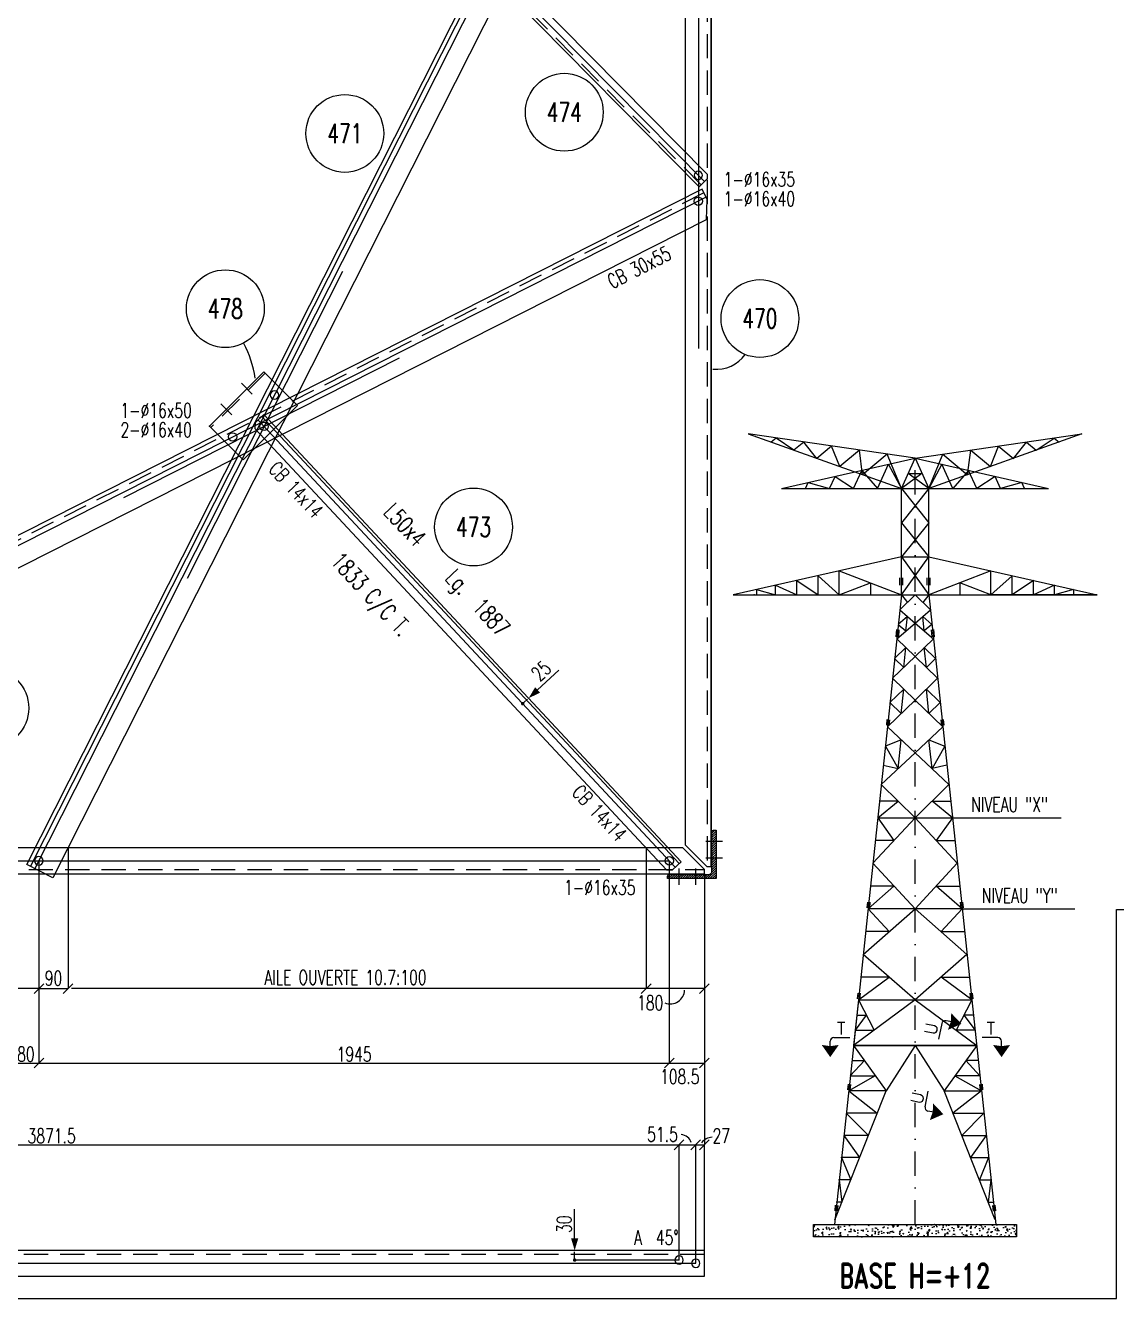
# Model space of a CAD drawing. Header units: feet. Extents: x 232669 to 244882, y -102166 to -93556.
# Drawn here: x 238891 to 242257, y -102166 to -98239 of the extents above; entities that cross this region are included whole.
import ezdxf
from ezdxf.enums import TextEntityAlignment as Align

# ---------------------------------------------------------------- set-up
doc = ezdxf.new("R2010")
doc.units = ezdxf.units.FT
doc.header["$LTSCALE"] = 150
doc.header["$MEASUREMENT"] = 0
doc.linetypes.add('DASHDOT', pattern=[1, 0.5, -0.25, 0, -0.25])
doc.linetypes.add('DASHED', pattern=[0.75, 0.5, -0.25])
doc.layers.get('0').update_dxf_attribs({"linetype": 'CONTINUOUS'})
for name, color, linetype in [('ASSI', 6, 'CONTINUOUS'), ('BOLLINI_1', 7, 'CONTINUOUS'), ('FORI', 2, 'CONTINUOUS'), ('LINEA_ANG', 2, 'CONTINUOUS'), ('LINEE_PIASTRE', 2, 'CONTINUOUS'), ('LS', 7, 'CONTINUOUS'), ('LSP', 1, 'CONTINUOUS'), ('MZ', 6, 'DASHDOT'), ('PIASTRE', 5, 'CONTINUOUS'), ('QT_MAL', 7, 'CONTINUOUS'), ('QT_MPR', 7, 'CONTINUOUS'), ('TRAT-Y', 7, 'DASHED')]:
    doc.layers.add(name, color=color, linetype=linetype)
doc.styles.add('QUOTE', font='ROMANS8.SHX', dxfattribs={"width": 0.7})
doc.styles.add('RD', font='ROMAND8.SHX', dxfattribs={"width": 0.7})
doc.styles.add('RQL', font='ROMANS8.SHX', dxfattribs={"width": 0.7})
doc.styles.add('RS', font='ROMANS8.shx', dxfattribs={"width": 0.7})
doc.styles.get("Standard").update_dxf_attribs({"font": 'ROMANS8.SHX', "width": 0.7})
doc.dimstyles.new('FRECCE1', dxfattribs={"dimtxt": 45, "dimasz": 5, "dimexe": 0, "dimexo": 0, "dimgap": 1, "dimtad": 1, "dimzin": 0, "dimdsep": 46, "dimtxsty": 'RS', "dimblk1": 'QUOTP', "dimblk2": 'QUOTF', "dimsah": 1, "dimcen": 0, "dimclrd": 2, "dimclre": 2, "dimclrt": 7, "dimadec": 0, "dimazin": 0, "dimtfac": 1, "dimtix": 1, "dimtmove": 2, "dimatfit": 3, "dimldrblk": 'QUOTP', "dimfxl": 1, "dimtolj": 1, "dimtzin": 0, "dimarcsym": 0})
doc.dimstyles.new('TRATTO', dxfattribs={"dimscale": 0, "dimtxt": 45, "dimasz": 30, "dimexe": 0, "dimexo": 0, "dimgap": 5, "dimtad": 1, "dimrnd": 0.5, "dimdsep": 46, "dimtxsty": 'RS', "dimblk1": 'OBLIQUE', "dimblk2": 'OBLIQUE', "dimsah": 1, "dimcen": 0.09, "dimclrd": 2, "dimclre": 2, "dimclrt": 7, "dimadec": 0, "dimazin": 0, "dimtfac": 1, "dimtix": 1, "dimtmove": 2, "dimatfit": 3, "dimfxl": 1, "dimtolj": 1, "dimtzin": 0, "dimarcsym": 0})

# ---------------------------------------------------------------- blocks, each defined once
blk = doc.blocks.new('16')
blk.add_circle((0, 0), 1)
blk = doc.blocks.new('ASSE98')
blk.add_line((0, 0), (1, 0))
at = {"color": 7, "style": 'QUOTE', "width": 0.5, "flags": 1}
for tag, p in [('TI', (1.38308, 6.82731)), ('DI_S', (1.38308, 6.42178)), ('D_S', (1.38308, 6.02092)), ('E_S', (1.38308, 5.68065)), ('NFORI', (1.36454, 5.29792)), ('ALAR', (1.36349, 4.93246)), ('FAM', (1.3775, 4.54645)), ('ALA', (1.38308, 4.19257)), ('DISP2', (1.38308, 3.84971)), ('DISP1', (1.38308, 3.50686)), ('PINZAF', (1.38308, 3.164)), ('PINZAI', (1.38308, 2.82114)), ('TRP', (1.38308, 2.47829)), ('NP', (1.38308, 2.13543)), ('SV', (1.38308, 1.79257)), ('PESO', (1.38308, 1.44971)), ('QUA', (1.38308, 1.10686)), ('LUN', (1.38308, 0.764)), ('PROF', (1.38308, 0.42114)), ('POS', (1.38308, 0.07829))]:
    blk.add_attdef(tag, p, '', height=0.2, dxfattribs=at)
at = {"color": 7, "flags": 1}
for tag, p in [('LAV1', (3.07431, 6.82847)), ('LAV2', (3.07431, 6.49513)), ('LAV3', (3.07431, 6.1618)), ('LAV4', (3.07431, 5.82847)), ('LAV5', (3.07431, 5.49513)), ('LAV6', (3.07431, 5.1618)), ('LAV7', (3.07431, 4.82847)), ('LAV8', (3.07431, 4.49513)), ('LAV9', (3.07431, 4.1618)), ('LAV10', (3.07431, 3.82847))]:
    blk.add_attdef(tag, p, '', height=0.2, dxfattribs=at)
blk = doc.blocks.new('MRKR_98')
blk.add_point((0, 0))
at = {"color": 7, "style": 'QUOTE', "width": 0.5, "flags": 1}
for tag, p in [('NFORI', (3.72, 5.3)), ('TI', (3.73, 6.83)), ('DI_S', (3.73, 6.42)), ('D_S', (3.73, 6.02)), ('E_S', (3.73, 5.68)), ('AUX2', (3.71, 4.93)), ('AUX1', (3.73, 4.19)), ('FAM', (3.73, 4.55)), ('COMMESSA', (3.73, 3.85)), ('MD', (3.73, 3.51)), ('MP', (3.73, 3.16)), ('LARGHEZZA', (3.73, 2.82)), ('SPESSORE', (3.73, 2.48)), ('NP', (3.73, 2.14)), ('SV', (3.73, 1.79)), ('PESO', (3.73, 1.45)), ('QUA', (3.73, 1.11)), ('LUN', (3.73, 0.76)), ('PROF', (3.73, 0.42)), ('POS', (3.73, 0.08))]:
    blk.add_attdef(tag, p, '', height=0.2, dxfattribs=at)
at = {"color": 7, "flags": 1}
for tag, p in [('LAV1', (5.26, 6.88)), ('LAV2', (5.26, 6.55)), ('LAV3', (5.26, 6.21)), ('LAV4', (5.26, 5.88)), ('LAV5', (5.26, 5.55)), ('LAV6', (5.26, 5.21)), ('LAV7', (5.26, 4.88)), ('LAV8', (5.26, 4.55)), ('LAV9', (5.26, 4.21)), ('LAV10', (5.26, 3.88))]:
    blk.add_attdef(tag, p, '', height=0.2, dxfattribs=at)
blk = doc.blocks.new('xxx')
blk.add_circle((0, 0), 8)
at = {"color": 3, "style": 'RQL', "width": 0.7}
blk.add_attdef('POS', text='', height=4, dxfattribs=at).set_placement((0, 0), align=Align.MIDDLE)
at = {"style": 'RQL', "width": 0.7, "flags": 1}
for tag, p in [('POS1', (-0.39, -5.42)), ('TIPO', (-0.39, -8.66))]:
    blk.add_attdef(tag, p, '', height=2, dxfattribs=at)
blk = doc.blocks.new('QUOTP')
at = {"layer": 'ASSI', "color": 2}
blk.add_lwpolyline([(-0.53, 0, 1.07, 1.07, 1), (0.53, 0, 1.07, 1.07, 1)], format="xyseb", close=True, dxfattribs=at)
blk = doc.blocks.new('QUOTF')
at = {"layer": 'LS', "color": 2}
blk.add_line((7.5, 0), (25.5, 0), dxfattribs=at)
blk.add_solid([(7.5, 2.25), (0, 0), (7.5, -2.25)], dxfattribs=at)
blk = doc.blocks.new('*D57')
at = {"layer": 'QT_MAL', "color": 2, "lineweight": -2, "transparency": 16777216}
for p, q in [((240425.1, -100331.4), (240425.1, -100331.4)), ((240428.8, -100328), (240439.8, -100317.7))]:
    blk.add_line(p, q, dxfattribs=at)
at = {"layer": 'QT_MAL', "color": 2, "lineweight": -2, "transparency": 16777216, "xscale": 5, "yscale": 5, "zscale": 5}
for name, p, rotation in [('QUOTF', (240443.4, -100314.3), 43.02172027159724), ('QUOTP', (240425.1, -100331.4), 223.0217202715972)]:
    blk.add_blockref(name, p, dxfattribs=dict(at, rotation=rotation))
at = {"layer": 'QT_MAL', "color": 7, "transparency": 16777216, "insert": (240481.7, -100229.8), "char_height": 45, "attachment_point": 5, "rotation": 43.0217, "style": 'RS'}
blk.add_mtext('\\A1;25', dxfattribs=at)
blk = doc.blocks.new('_OBLIQUE')
at = {"color": 0, "linetype": 'ByBlock'}
blk.add_line((-0.5, -0.5), (0.5, 0.5), dxfattribs=at)
blk = doc.blocks.new('*D15')
at = {"layer": 'QT_MPR', "color": 2, "lineweight": -2, "transparency": 16777216}
for p, q in [((238852.2, -100815.9), (238852.2, -101440)), ((238932.2, -100815.9), (238932.2, -101440)), ((238852.2, -101440), (238932.2, -101440))]:
    blk.add_line(p, q, dxfattribs=at)
at = {"layer": 'QT_MPR', "color": 2, "lineweight": -2, "transparency": 16777216, "xscale": 30, "yscale": 30, "zscale": 30, "rotation": 180}
blk.add_blockref('_OBLIQUE', (238852.2, -101440), dxfattribs=at)
at = {"layer": 'QT_MPR', "color": 2, "lineweight": -2, "transparency": 16777216, "xscale": 30, "yscale": 30, "zscale": 30}
blk.add_blockref('_OBLIQUE', (238932.2, -101440), dxfattribs=at)
at = {"layer": 'QT_MPR', "color": 7, "transparency": 16777216, "insert": (238892.2, -101412.5), "char_height": 45, "attachment_point": 5, "style": 'RS'}
blk.add_mtext('\\A1;80', dxfattribs=at)
blk = doc.blocks.new('*D21')
at = {"layer": 'QT_MPR', "color": 2, "lineweight": -2, "transparency": 16777216}
for p, q in [((238932.2, -100815.9), (238932.2, -101440)), ((240877.3, -100815.9), (240877.3, -101440)), ((238932.2, -101440), (240877.3, -101440))]:
    blk.add_line(p, q, dxfattribs=at)
at = {"layer": 'QT_MPR', "color": 2, "lineweight": -2, "transparency": 16777216, "xscale": 30, "yscale": 30, "zscale": 30, "rotation": 180}
blk.add_blockref('_OBLIQUE', (238932.2, -101440), dxfattribs=at)
at = {"layer": 'QT_MPR', "color": 2, "lineweight": -2, "transparency": 16777216, "xscale": 30, "yscale": 30, "zscale": 30}
blk.add_blockref('_OBLIQUE', (240877.3, -101440), dxfattribs=at)
at = {"layer": 'QT_MPR', "color": 7, "transparency": 16777216, "insert": (239904.7, -101412.5), "char_height": 45, "attachment_point": 5, "style": 'RS'}
blk.add_mtext('\\A1;1945', dxfattribs=at)
blk = doc.blocks.new('*D31')
at = {"layer": 'QT_MPR', "color": 2, "lineweight": -2, "transparency": 16777216}
for p, q in [((240877.3, -100815.9), (240877.3, -101440)), ((240985.7, -100855.9), (240985.7, -101440)), ((240877.3, -101440), (240985.7, -101440))]:
    blk.add_line(p, q, dxfattribs=at)
at = {"layer": 'QT_MPR', "color": 2, "lineweight": -2, "transparency": 16777216, "xscale": 30, "yscale": 30, "zscale": 30, "rotation": 180}
blk.add_blockref('_OBLIQUE', (240877.3, -101440), dxfattribs=at)
at = {"layer": 'QT_MPR', "color": 2, "lineweight": -2, "transparency": 16777216, "xscale": 30, "yscale": 30, "zscale": 30}
blk.add_blockref('_OBLIQUE', (240985.7, -101440), dxfattribs=at)
at = {"layer": 'QT_MPR', "color": 7, "transparency": 16777216, "insert": (240909.4, -101481.4), "char_height": 45, "attachment_point": 5, "style": 'RS'}
blk.add_mtext('\\A1;108.5', dxfattribs=at)
blk = doc.blocks.new('*D17')
at = {"layer": 'QT_MPR', "color": 2, "lineweight": -2, "transparency": 16777216}
for p, q in [((237035.7, -102057.5), (237035.7, -101692)), ((237035.7, -101692), (240907.3, -101692)), ((240907.3, -102047.5), (240907.3, -101692))]:
    blk.add_line(p, q, dxfattribs=at)
at = {"layer": 'QT_MPR', "color": 2, "lineweight": -2, "transparency": 16777216, "xscale": 30, "yscale": 30, "zscale": 30, "rotation": 180}
blk.add_blockref('_OBLIQUE', (237035.7, -101692), dxfattribs=at)
at = {"layer": 'QT_MPR', "color": 2, "lineweight": -2, "transparency": 16777216, "xscale": 30, "yscale": 30, "zscale": 30}
blk.add_blockref('_OBLIQUE', (240907.3, -101692), dxfattribs=at)
at = {"layer": 'QT_MPR', "color": 7, "transparency": 16777216, "insert": (238971.5, -101664.5), "char_height": 45, "attachment_point": 5, "style": 'RS'}
blk.add_mtext('\\A1;3871.5', dxfattribs=at)
blk = doc.blocks.new('*D23')
at = {"layer": 'QT_MPR', "color": 2, "lineweight": -2, "transparency": 16777216}
for p, q in [((240907.3, -102047.5), (240907.3, -101692)), ((240907.3, -101692), (240958.7, -101692)), ((240958.7, -102057.5), (240958.7, -101692))]:
    blk.add_line(p, q, dxfattribs=at)
at = {"layer": 'QT_MPR', "color": 2, "lineweight": -2, "transparency": 16777216, "xscale": 30, "yscale": 30, "zscale": 30, "rotation": 180}
blk.add_blockref('_OBLIQUE', (240907.3, -101692), dxfattribs=at)
at = {"layer": 'QT_MPR', "color": 2, "lineweight": -2, "transparency": 16777216, "xscale": 30, "yscale": 30, "zscale": 30}
blk.add_blockref('_OBLIQUE', (240958.7, -101692), dxfattribs=at)
at = {"layer": 'QT_MPR', "color": 7, "transparency": 16777216, "insert": (240856.1, -101659.8), "char_height": 45, "attachment_point": 5, "style": 'RS'}
blk.add_mtext('\\A1;51.5', dxfattribs=at)
blk = doc.blocks.new('*D34')
at = {"layer": 'QT_MPR', "color": 2, "lineweight": -2, "transparency": 16777216}
for p, q in [((240958.7, -102057.5), (240958.7, -101692)), ((240958.7, -101692), (240985.7, -101692)), ((240985.7, -102017.5), (240985.7, -101692))]:
    blk.add_line(p, q, dxfattribs=at)
at = {"layer": 'QT_MPR', "color": 2, "lineweight": -2, "transparency": 16777216, "xscale": 30, "yscale": 30, "zscale": 30, "rotation": 180}
blk.add_blockref('_OBLIQUE', (240958.7, -101692), dxfattribs=at)
at = {"layer": 'QT_MPR', "color": 2, "lineweight": -2, "transparency": 16777216, "xscale": 30, "yscale": 30, "zscale": 30}
blk.add_blockref('_OBLIQUE', (240985.7, -101692), dxfattribs=at)
at = {"layer": 'QT_MPR', "color": 7, "transparency": 16777216, "insert": (241037.5, -101664.5), "char_height": 45, "attachment_point": 5, "style": 'RS'}
blk.add_mtext('\\A1;27', dxfattribs=at)
blk = doc.blocks.new('*D18')
at = {"layer": 'QT_MAL', "color": 2, "lineweight": -2, "transparency": 16777216}
blk.add_line((240585.2, -102042.5), (240585.2, -102022.5), dxfattribs=at)
at = {"layer": 'QT_MAL', "color": 2, "lineweight": -2, "transparency": 16777216, "xscale": 5, "yscale": 5, "zscale": 5}
for name, p, rotation in [('QUOTF', (240585.2, -102017.5), 90), ('QUOTP', (240585.2, -102047.5), 270)]:
    blk.add_blockref(name, p, dxfattribs=dict(at, rotation=rotation))
at = {"layer": 'QT_MAL', "color": 7, "transparency": 16777216, "insert": (240552.8, -101937), "char_height": 45, "attachment_point": 5, "rotation": 90, "style": 'RS'}
blk.add_mtext('\\A1;30', dxfattribs=at)
blk = doc.blocks.new('*D61')
at = {"layer": 'LS', "color": 2, "lineweight": -2, "transparency": 16777216}
for p, q in [((239022.4, -100775.9), (239022.4, -101210.1)), ((238932.2, -100815.9), (238932.2, -101210.1)), ((238932.2, -101210.1), (239022.4, -101210.1))]:
    blk.add_line(p, q, dxfattribs=at)
at = {"layer": 'LS', "color": 2, "lineweight": -2, "transparency": 16777216, "xscale": 30, "yscale": 30, "zscale": 30, "rotation": 180}
blk.add_blockref('_OBLIQUE', (238932.2, -101210.1), dxfattribs=at)
at = {"layer": 'LS', "color": 2, "lineweight": -2, "transparency": 16777216, "xscale": 30, "yscale": 30, "zscale": 30}
blk.add_blockref('_OBLIQUE', (239022.4, -101210.1), dxfattribs=at)
at = {"layer": 'LS', "color": 7, "transparency": 16777216, "insert": (238977.3, -101178.2), "char_height": 45, "attachment_point": 5, "style": 'RS'}
blk.add_mtext('\\A1;90', dxfattribs=at)
blk = doc.blocks.new('*D62')
at = {"layer": 'LS', "color": 2, "lineweight": -2, "transparency": 16777216}
for p, q in [((238777, -100775.9), (238777, -101210.1)), ((238932.2, -100815.9), (238932.2, -101210.1)), ((238932.2, -101210.1), (238777, -101210.1))]:
    blk.add_line(p, q, dxfattribs=at)
at = {"layer": 'LS', "color": 2, "lineweight": -2, "transparency": 16777216, "xscale": 30, "yscale": 30, "zscale": 30, "rotation": 180}
blk.add_blockref('_OBLIQUE', (238777, -101210.1), dxfattribs=at)
at = {"layer": 'LS', "color": 2, "lineweight": -2, "transparency": 16777216, "xscale": 30, "yscale": 30, "zscale": 30}
blk.add_blockref('_OBLIQUE', (238932.2, -101210.1), dxfattribs=at)
at = {"layer": 'LS', "color": 7, "transparency": 16777216, "insert": (238711.7, -101182.6), "char_height": 45, "attachment_point": 5, "style": 'RS'}
blk.add_mtext('\\A1;155', dxfattribs=at)
blk = doc.blocks.new('*D63')
at = {"layer": 'LS', "color": 2, "lineweight": -2, "transparency": 16777216}
for p, q in [((240805.8, -100775.9), (240805.8, -101210.1)), ((240985.7, -100855.9), (240985.7, -101210.1)), ((240985.7, -101210.1), (240805.8, -101210.1))]:
    blk.add_line(p, q, dxfattribs=at)
at = {"layer": 'LS', "color": 2, "lineweight": -2, "transparency": 16777216, "xscale": 30, "yscale": 30, "zscale": 30, "rotation": 180}
blk.add_blockref('_OBLIQUE', (240805.8, -101210.1), dxfattribs=at)
at = {"layer": 'LS', "color": 2, "lineweight": -2, "transparency": 16777216, "xscale": 30, "yscale": 30, "zscale": 30}
blk.add_blockref('_OBLIQUE', (240985.7, -101210.1), dxfattribs=at)
at = {"layer": 'LS', "color": 7, "transparency": 16777216, "insert": (240818.3, -101254), "char_height": 45, "attachment_point": 5, "style": 'RS'}
blk.add_mtext('\\A1;180', dxfattribs=at)
blk = doc.blocks.new('bull')
at = {"style": 'RS', "width": 0.7, "flags": 1}
for tag, p in [('NN', (-12.25, 0)), ('DIAMETRO', (0, -4.86)), ('SERRAGGIO', (0, -9.71)), ('LUNGHEZZA', (0, -14.57)), ('NB', (0, -19.43)), ('TIPO', (0, -24.12)), ('EL', (-0.14, -29))]:
    blk.add_attdef(tag, p, '', height=3, dxfattribs=at)
at = {"style": 'RS', "width": 0.7}
blk.add_attdef('BULLONE', (0, 0), '', height=3, dxfattribs=at)

msp = doc.modelspace()

# ---------------------------------------------------------------- hatches: boundary and pattern name
at = {"layer": 'LS'}
h = msp.add_hatch(dxfattribs=at)
h.set_pattern_fill('_U', color=6, scale=5, angle=45, style=0, pattern_type=0)
h.set_pattern_definition([(45, (1119.647, -6150.784), (-3.53553391, 3.53553391), [])])
edge = h.paths.add_edge_path()
edge.add_line((241021.792, -100870.915), (240871.792, -100870.915))
edge.add_line((240871.792, -100870.915), (240871.792, -100863.165))
edge.add_arc((240877.042, -100863.165), 5.25, 450, 540, ccw=False)
edge.add_line((240877.042, -100857.915), (240998.292, -100857.915))
edge.add_arc((240998.292, -100847.415), 10.5, 270, 360)
edge.add_line((241008.792, -100847.415), (241008.792, -100726.165))
edge.add_arc((241014.042, -100726.165), 5.25, 450, 540, ccw=False)
edge.add_line((241014.042, -100720.915), (241021.792, -100720.915))
edge.add_line((241021.792, -100720.915), (241021.792, -100870.915))
h = msp.add_hatch(dxfattribs=at)
h.set_pattern_fill('AR-CONC', color=3, scale=5.265057, style=0)
h.set_pattern_definition([(50, (224955.482, -105266.198), (37.764156, -3.303936), [3.94879, -43.43672]), (355, (224955.482, -105266.198), (-7.30534, 39.60334), [3.15903, -34.749375]), (100.4514, (224958.63, -105266.473), (30.45885, 36.29938), [3.35596, -36.91553]), (46.1842, (224955.48, -105255.67), (56.19085, -8.71467), [5.92319, -65.15508]), (96.6356, (224960.165, -105256.394), (49.21052, 51.28786), [5.03394, -55.37329]), (351.1842, (224955.48, -105255.67), (49.21048, 51.2879), [4.73855, -52.12406]), (21, (224960.747, -105258.3), (31.427495, -21.198113), [3.94879, -43.43672]), (326, (224960.747, -105258.3), (12.81069, 38.17956), [3.15903, -34.749375]), (71.4514, (224963.366, -105260.067), (44.2382, 16.981414), [3.35596, -36.91553]), (37.5, (224955.482, -105266.198), (0.640223, 17.527051), [0, -34.32817, 0, -35.27588, 0, -34.881001]), (7.5, (224955.482, -105266.198), (13.85076, 20.766), [0, -20.112517, 0, -33.538412, 0, -13.294268]), (327.5, (224943.741, -105266.198), (28.106055, -1.187527), [0, -13.162642, 0, -41.067443, 0, -54.493338]), (317.5, (224938.476, -105266.198), (30.705083, 5.270584), [0, -17.111435, 0, -27.272994, 0, -38.698168])])
h.paths.add_polyline_path([(241948.606, -101937.49), (241322.483, -101937.49), (241322.483, -101975.868), (241948.606, -101975.868)])

# ---------------------------------------------------------------- linework, layer by layer
at = {"color": 6}
for p, q in [((241519.477, -99667.7), (241553.173, -99592.82)), ((241553.171, -99592.825), (241593.419, -99667.704)), ((241717.908, -99592.82), (241677.66, -99667.7)), ((241751.604, -99667.7), (241717.908, -99592.82)), ((241371.59, -99667.7), (241388.438, -99630.26)), ((241388.438, -99630.26), (241445.533, -99667.7)), ((241445.533, -99667.7), (241470.805, -99611.54)), ((241470.805, -99611.54), (241519.477, -99667.7)), ((241800.276, -99611.54), (241751.604, -99667.7)), ((241825.548, -99667.7), (241800.276, -99611.54)), ((241882.644, -99630.26), (241825.548, -99667.7)), ((241899.492, -99667.7), (241882.644, -99630.26)), ((241297.646, -99667.7), (241306.07, -99648.98)), ((241306.07, -99648.98), (241371.59, -99667.7)), ((241965.011, -99648.98), (241899.492, -99667.7)), ((241973.435, -99667.7), (241965.011, -99648.98))]:
    msp.add_line(p, q, dxfattribs=at)
at = {"layer": 'LINEA_ANG'}
for p, q in [((240926.792, -100767.864), (240926.792, -93652.864)), ((241006.792, -93652.864), (241006.792, -100834.864)), ((238894.998, -100827.365), (240954.204, -96757.673)), ((238906.597, -100833.235), (240965.803, -96763.543)), ((240992.07, -96882.181), (238975.303, -100867.999)), ((240325.265, -98020.742), (240994.39, -98697.924)), ((240969.409, -98736.666), (240293.256, -98052.371)), ((240994.306, -98712.066), (240969.409, -98736.666)), ((240994.39, -98697.924), (240994.306, -98712.066)), ((240978.243, -98744.121), (236908.551, -100803.326)), ((240994.044, -98775.35), (240978.243, -98744.121)), ((240992.107, -98837.97), (240994.044, -98775.35)), ((237033.058, -100841.192), (240992.107, -98837.97)), ((239599.558, -99483.371), (239600.241, -99463.583)), ((239626.56, -99439.021), (239600.241, -99463.583)), ((240907.8, -100824.397), (239620.346, -99444.821)), ((240914.014, -100818.598), (239626.56, -99439.021)), ((239599.558, -99483.371), (240868.59, -100843.207)), ((240926.792, -100767.864), (240993.792, -100834.864)), ((240918.742, -100775.915), (232892.742, -100775.915)), ((240918.742, -100775.915), (240985.742, -100842.915)), ((238975.303, -100867.999), (238894.998, -100827.365)), ((240868.59, -100843.207), (240886.964, -100843.842)), ((240886.964, -100843.842), (240914.014, -100818.598)), ((240985.742, -100855.915), (240985.742, -100842.915)), ((241006.792, -100834.864), (240993.792, -100834.864)), ((232825.742, -100855.915), (240985.742, -100855.915)), ((240985.742, -102017.508), (232825.742, -102017.508)), ((240985.742, -102097.508), (240985.742, -102017.508)), ((232825.742, -102097.508), (240985.742, -102097.508))]:
    msp.add_line(p, q, dxfattribs=at)
at = {"layer": 'LINEE_PIASTRE'}
for p, q in [((239625.991, -99307.529), (239458.406, -99475.113)), ((239729.935, -99411.474), (239625.991, -99307.529)), ((239562.351, -99579.058), (239729.935, -99411.474)), ((239458.406, -99475.113), (239562.351, -99579.058))]:
    msp.add_line(p, q, dxfattribs=at)
at = {"layer": 'LS', "color": 6}
for p, q in [((240966.792, -93652.892), (240966.792, -99235.363)), ((239868.665, -98998.02), (239389.492, -99945.029)), ((239194.061, -99694.936), (240045.302, -99264.22)), ((241635.543, -99574.1), (241120.745, -99499.22)), ((241120.745, -99499.22), (241593.423, -99667.7)), ((241206.542, -99511.701), (241191.276, -99524.361)), ((241261.809, -99549.502), (241206.542, -99511.701)), ((241635.543, -99574.1), (242150.341, -99499.22)), ((242150.341, -99499.22), (241677.663, -99667.7)), ((242009.272, -99549.502), (242064.539, -99511.701)), ((242064.539, -99511.701), (242079.805, -99524.361)), ((241292.342, -99524.181), (241261.809, -99549.502)), ((241332.342, -99574.642), (241292.342, -99524.181)), ((241378.142, -99536.661), (241332.342, -99574.642)), ((241402.875, -99599.783), (241378.142, -99536.661)), ((241463.941, -99549.14), (241402.875, -99599.783)), ((241473.408, -99624.923), (241463.941, -99549.14)), ((241797.673, -99624.923), (241807.14, -99549.14)), ((241807.14, -99549.14), (241868.206, -99599.783)), ((241868.206, -99599.783), (241892.94, -99536.661)), ((241892.94, -99536.661), (241938.739, -99574.642)), ((241938.739, -99574.642), (241978.739, -99524.181)), ((241978.739, -99524.181), (242009.272, -99549.502)), ((241223.704, -99667.7), (241635.543, -99574.1)), ((241549.741, -99561.62), (241473.408, -99624.923)), ((241593.421, -99667.7), (241549.741, -99561.62)), ((241593.423, -99667.7), (241635.543, -99574.1)), ((241635.543, -99574.1), (241677.663, -99667.7)), ((241635.543, -99574.1), (242047.381, -99667.7)), ((241677.66, -99667.7), (241721.34, -99561.62)), ((241721.34, -99561.62), (241797.673, -99624.923)), ((241656.601, -99620.9), (241593.421, -99667.7)), ((241677.66, -99667.7), (241614.481, -99620.9)), ((241614.481, -99620.9), (241656.601, -99620.9)), ((241223.704, -99667.7), (242047.381, -99667.7)), ((241593.423, -99995.298), (241593.423, -99667.7)), ((241593.423, -99667.7), (241677.663, -99772.999)), ((241677.663, -99667.7), (241593.423, -99772.999)), ((241677.663, -99995.298), (241677.663, -99667.7)), ((241677.663, -99772.999), (241593.423, -99878.299)), ((241593.423, -99772.999), (241677.663, -99878.299)), ((241593.423, -99878.299), (241073.945, -99995.298)), ((241593.423, -99878.299), (241677.663, -99878.299)), ((241593.423, -99878.299), (241677.663, -99995.298)), ((241593.423, -99995.298), (241677.663, -99878.299)), ((241677.663, -99878.299), (242197.14, -99995.298)), ((241336.024, -99936.271), (241401.544, -99995.298)), ((241336.024, -99995.298), (241336.024, -99936.271)), ((241401.544, -99995.298), (241401.544, -99921.515)), ((241401.544, -99921.515), (241593.423, -99995.298)), ((241588.848, -99965.592), (241588.848, -99942.556)), ((241597.994, -99965.592), (241597.994, -99942.556)), ((241673.088, -99965.592), (241673.088, -99942.556)), ((241869.542, -99921.515), (241677.663, -99995.298)), ((241682.234, -99965.592), (241682.234, -99942.556)), ((241869.542, -99995.298), (241869.542, -99921.515)), ((241935.061, -99936.271), (241869.542, -99995.298)), ((241935.061, -99995.298), (241935.061, -99936.271)), ((241146.485, -99978.96), (241204.984, -99995.298)), ((241146.485, -99978.96), (241146.485, -99995.298)), ((241204.984, -99965.785), (241270.504, -99995.298)), ((241204.984, -99995.298), (241204.984, -99965.785)), ((241270.504, -99951.028), (241336.024, -99995.298)), ((241270.504, -99995.298), (241270.504, -99951.028)), ((241401.544, -99995.298), (241497.483, -99958.406)), ((241497.483, -99958.406), (241497.483, -99995.298)), ((241869.542, -99995.298), (241773.602, -99958.406)), ((241773.602, -99958.406), (241773.602, -99995.298)), ((242000.581, -99951.028), (241935.061, -99995.298)), ((242000.581, -99995.298), (242000.581, -99951.028)), ((242066.101, -99965.785), (242000.581, -99995.298)), ((242066.101, -99995.298), (242066.101, -99965.785)), ((242124.601, -99978.96), (242066.101, -99995.298)), ((242124.601, -99978.96), (242124.601, -99995.298)), ((241073.945, -99995.298), (241401.544, -99995.298)), ((241401.544, -99995.298), (242197.14, -99995.298)), ((241593.423, -99995.298), (241521.441, -100671.93)), ((241588.444, -100042.098), (241635.543, -99995.298)), ((241593.423, -99995.298), (241677.663, -99995.298)), ((241593.423, -99995.298), (241677.663, -99995.298)), ((241593.423, -99995.298), (241611.993, -100018.698)), ((241682.641, -100042.098), (241635.543, -99995.298)), ((241677.663, -99995.298), (241659.092, -100018.698)), ((241677.663, -99995.298), (241749.645, -100671.93)), ((242197.14, -99995.298), (241869.542, -99995.298)), ((241611.991, -100062.301), (241583.712, -100086.56)), ((241588.442, -100042.1), (241635.541, -100082.502)), ((241607.262, -100106.761), (241611.991, -100062.301)), ((241635.541, -100082.502), (241682.639, -100042.1)), ((241663.82, -100106.761), (241659.09, -100062.301)), ((241659.09, -100062.301), (241687.369, -100086.56)), ((241578.279, -100102.24), (241576.39, -100124.675)), ((241578.983, -100131.02), (241635.541, -100082.502)), ((241583.712, -100086.56), (241607.262, -100106.761)), ((241585.725, -100103.033), (241583.836, -100125.467)), ((241635.541, -100082.502), (241692.099, -100131.02)), ((241687.369, -100086.56), (241663.82, -100106.761)), ((241685.356, -100103.033), (241687.245, -100125.467)), ((241692.802, -100102.24), (241694.691, -100124.675)), ((241635.541, -100185.612), (241578.983, -100131.02)), ((241635.541, -100185.612), (241692.099, -100131.02)), ((241607.264, -100158.316), (241572.512, -100191.859)), ((241600.791, -100219.156), (241607.264, -100158.316)), ((241670.294, -100219.156), (241663.822, -100158.316)), ((241663.822, -100158.316), (241698.573, -100191.859)), ((241566.04, -100252.699), (241635.543, -100185.612)), ((241572.512, -100191.859), (241600.791, -100219.156)), ((241705.045, -100252.699), (241635.543, -100185.612)), ((241698.573, -100191.859), (241670.294, -100219.156)), ((241566.04, -100252.699), (241635.543, -100319.879)), ((241705.045, -100252.699), (241635.543, -100319.879)), ((241600.791, -100286.289), (241558.074, -100327.579)), ((241592.823, -100361.169), (241600.789, -100286.289)), ((241678.258, -100361.169), (241670.292, -100286.289)), ((241670.294, -100286.289), (241713.011, -100327.579)), ((241635.541, -100319.879), (241550.106, -100402.458)), ((241558.072, -100327.579), (241592.823, -100361.169)), ((241635.541, -100319.879), (241720.975, -100402.458)), ((241713.009, -100327.579), (241678.258, -100361.169)), ((241548.737, -100379.935), (241546.848, -100397.689)), ((241635.541, -100482.514), (241550.106, -100402.458)), ((241556.183, -100380.727), (241554.294, -100398.482)), ((241635.541, -100482.514), (241720.975, -100402.458)), ((241714.898, -100380.727), (241716.787, -100398.482)), ((241722.344, -100379.935), (241724.233, -100397.689)), ((241592.823, -100442.486), (241543.8, -100461.738)), ((241583.364, -100531.406), (241592.823, -100442.486)), ((241687.717, -100531.406), (241678.258, -100442.486)), ((241678.258, -100442.486), (241727.282, -100461.738)), ((241531.189, -100580.296), (241635.543, -100482.512)), ((241543.8, -100461.738), (241583.364, -100531.406)), ((241739.896, -100580.296), (241635.543, -100482.512)), ((241727.282, -100461.738), (241687.717, -100531.406)), ((241537.493, -100521.018), (241583.364, -100531.406)), ((241733.588, -100521.018), (241687.717, -100531.406)), ((241531.189, -100580.296), (241635.543, -100683.255)), ((241635.543, -100683.255), (241739.896, -100580.296)), ((241520.236, -100683.255), (241583.366, -100631.776)), ((241583.366, -100631.776), (241525.712, -100631.776)), ((241750.849, -100683.255), (241687.719, -100631.776)), ((241687.719, -100631.776), (241745.373, -100631.776)), ((241521.441, -100671.93), (241491.653, -100951.937)), ((241505.3, -100823.655), (241635.543, -100683.255)), ((241520.236, -100683.255), (241750.849, -100683.255)), ((241520.236, -100683.255), (241570.421, -100753.455)), ((241635.543, -100683.255), (241765.786, -100823.655)), ((241750.849, -100683.255), (241700.664, -100753.455)), ((241749.645, -100671.93), (241779.433, -100951.937)), ((241750.849, -100683.255), (242086.665, -100683.255)), ((241041.078, -100756.438), (240990.234, -100756.438)), ((241570.421, -100753.455), (241512.768, -100753.455)), ((241700.664, -100753.455), (241758.318, -100753.455)), ((241041.154, -100807.777), (240990.31, -100807.777)), ((234387.64, -100815.915), (240877.316, -100815.915)), ((240907.316, -100890.2), (240907.316, -100839.357)), ((240958.654, -100890.277), (240958.654, -100839.433)), ((241635.543, -100964.054), (241505.3, -100823.655)), ((241635.543, -100964.054), (241765.786, -100823.655)), ((241490.364, -100964.054), (241570.421, -100893.855)), ((241570.421, -100893.855), (241497.832, -100893.855)), ((241780.722, -100964.054), (241700.664, -100893.855)), ((241700.664, -100893.855), (241773.254, -100893.855)), ((241491.653, -100951.937), (241460.491, -101244.853)), ((241475.428, -101104.454), (241635.543, -100964.054)), ((241488.832, -100943.06), (241486.943, -100960.814)), ((241780.722, -100964.054), (241490.364, -100964.054)), ((241490.364, -100964.054), (241555.485, -101034.254)), ((241496.278, -100943.852), (241494.389, -100961.606)), ((241635.543, -100964.054), (241795.658, -101104.454)), ((241780.722, -100964.054), (241715.6, -101034.254)), ((241774.807, -100943.852), (241776.696, -100961.606)), ((241779.433, -100951.937), (241810.594, -101244.853)), ((241780.722, -100964.054), (242128.28, -100964.054)), ((241782.253, -100943.06), (241784.142, -100960.814)), ((241555.485, -101034.254), (241482.896, -101034.254)), ((241715.6, -101034.254), (241788.19, -101034.254)), ((241635.543, -101244.853), (241475.428, -101104.454)), ((241795.658, -101104.454), (241635.543, -101244.853)), ((241460.491, -101244.853), (241555.485, -101174.653)), ((241555.485, -101174.653), (241467.96, -101174.653)), ((241810.594, -101244.853), (241715.6, -101174.653)), ((241715.6, -101174.653), (241803.126, -101174.653)), ((241458.96, -101223.858), (241457.071, -101241.613)), ((241466.406, -101224.651), (241464.517, -101242.405)), ((241804.68, -101224.651), (241806.568, -101242.405)), ((241812.126, -101223.858), (241814.014, -101241.613)), ((241460.491, -101244.853), (241430.619, -101525.652)), ((241460.491, -101244.853), (241445.555, -101385.253)), ((241635.543, -101244.853), (241445.555, -101385.253)), ((241460.491, -101244.853), (241810.594, -101244.853)), ((241460.491, -101244.853), (241508.884, -101338.453)), ((241635.543, -101244.853), (241825.53, -101385.253)), ((241810.594, -101244.853), (241762.201, -101338.453)), ((241810.594, -101244.853), (241840.466, -101525.652)), ((241484.688, -101291.653), (241450.534, -101338.453)), ((241455.513, -101291.653), (241484.688, -101291.653)), ((241815.573, -101291.653), (241786.397, -101291.653)), ((241786.397, -101291.653), (241820.551, -101338.453)), ((241450.534, -101338.453), (241508.884, -101338.453)), ((241820.551, -101338.453), (241762.201, -101338.453)), ((241445.555, -101385.253), (241545.926, -101525.652)), ((241635.543, -101385.253), (241545.926, -101525.652)), ((241635.543, -101385.253), (241725.159, -101525.652)), ((241825.53, -101385.253), (241725.159, -101525.652)), ((241435.598, -101478.852), (241479.012, -101432.052)), ((241440.577, -101432.052), (241479.012, -101432.052)), ((241830.509, -101432.052), (241792.073, -101432.052)), ((241835.487, -101478.852), (241792.073, -101432.052)), ((241431.908, -101513.535), (241386.807, -101937.49)), ((241429.088, -101504.657), (241427.199, -101522.412)), ((241512.469, -101478.852), (241430.619, -101525.652)), ((241436.534, -101505.449), (241434.645, -101523.204)), ((241435.598, -101478.852), (241512.469, -101478.852)), ((241835.487, -101478.852), (241758.616, -101478.852)), ((241758.616, -101478.852), (241840.466, -101525.652)), ((241834.552, -101505.449), (241836.441, -101523.204)), ((241839.177, -101513.535), (241884.279, -101937.49)), ((241841.998, -101504.657), (241843.887, -101522.412)), ((241388.3, -101923.45), (241545.926, -101525.652)), ((241430.619, -101525.652), (241518.728, -101594.292)), ((241545.926, -101525.652), (241430.619, -101525.652)), ((241882.785, -101923.45), (241725.159, -101525.652)), ((241725.159, -101525.652), (241840.466, -101525.652)), ((241840.466, -101525.652), (241752.358, -101594.292)), ((241518.728, -101594.292), (241423.317, -101594.292)), ((241423.317, -101594.292), (241491.53, -101662.931)), ((241752.358, -101594.292), (241847.768, -101594.292)), ((241847.768, -101594.292), (241779.556, -101662.931)), ((241491.53, -101662.931), (241416.015, -101662.931)), ((241416.015, -101662.931), (241464.332, -101731.571)), ((241779.556, -101662.931), (241855.07, -101662.931)), ((241855.07, -101662.931), (241806.754, -101731.571)), ((241464.332, -101731.571), (241408.713, -101731.571)), ((241408.713, -101731.571), (241437.133, -101800.211)), ((241806.754, -101731.571), (241862.372, -101731.571)), ((241862.372, -101731.571), (241833.952, -101800.211)), ((241437.133, -101800.211), (241401.411, -101800.211)), ((241401.411, -101800.211), (241409.935, -101868.851)), ((241833.952, -101800.211), (241869.675, -101800.211)), ((241869.675, -101800.211), (241861.15, -101868.851)), ((241409.935, -101868.851), (241394.109, -101868.851)), ((241861.15, -101868.851), (241876.977, -101868.851)), ((241389.359, -101878.11), (241387.47, -101895.865)), ((241396.805, -101878.903), (241394.916, -101896.657)), ((241874.281, -101878.903), (241876.17, -101896.657)), ((241881.727, -101878.11), (241883.616, -101895.865)), ((232852.723, -102057.508), (240958.654, -102057.508)), ((240907.316, -102047.508), (240582.854, -102047.508))]:
    msp.add_line(p, q, dxfattribs=at)
at = {"layer": 'LS'}
for p, q in [((239590.762, -99376.246), (239557.274, -99342.757)), ((239527.123, -99439.885), (239493.634, -99406.397))]:
    msp.add_line(p, q, dxfattribs=at)
at = {"layer": 'LS', "color": 2}
for p, q in [((240805.791, -101210.124), (239032.396, -101210.124)), ((240985.742, -101440.041), (240985.742, -101692.035))]:
    msp.add_line(p, q, dxfattribs=at)
at = {"layer": 'LS', "color": 8}
msp.add_lwpolyline([(232717.065, -93556.186), (232717.065, -102166.186), (242257.065, -102166.186), (242257.065, -100966.186), (244882.065, -100966.186), (244882.065, -93556.186), (232717.065, -93556.186)], close=True, dxfattribs=at)
at = {"layer": 'LS', "color": 6}
msp.add_lwpolyline([(241021.792, -100870.915), (240871.792, -100870.915), (240871.792, -100863.165, -0.41421356), (240877.042, -100857.915), (240998.292, -100857.915, 0.41421356), (241008.792, -100847.415), (241008.792, -100726.165, -0.41421356), (241014.042, -100720.915), (241021.792, -100720.915)], format="xyb", close=True, dxfattribs=at)
at = {"layer": 'LS', "color": 3, "const_width": 5}
msp.add_lwpolyline([(241445.555, -101385.253), (241825.53, -101385.253)], dxfattribs=at)
at = {"layer": 'LS', "color": 3}
msp.add_lwpolyline([(241322.483, -101937.49), (241948.606, -101937.49), (241948.606, -101975.868), (241322.483, -101975.868)], close=True, dxfattribs=at)
at = {"layer": 'LS', "color": 6}
for centre, radius, start, end in [((239285.715, -99370.43), 316.585, 7.965242, 28.380886), ((241021.519, -99188.693), 110.96, 265.070126, 324.148366), ((240880.225, -101212.829), 44.195, 248.370609, 357.834799), ((240910.466, -101696.527), 36.493, 18.275171, 84.342498), ((241011.985, -101712.837), 44.333, 93.887809, 142.225062)]:
    msp.add_arc(centre, radius, start, end, dxfattribs=at)
for p in [(241139.465, -99995.298), (241204.984, -99995.298), (241270.504, -99995.298), (241336.024, -99995.298), (241935.061, -99995.298), (242000.581, -99995.298), (242066.101, -99995.298), (242131.621, -99995.298), (241408.713, -101731.571), (241862.372, -101731.571), (241401.411, -101800.211), (241869.675, -101800.211), (241394.109, -101868.851), (241876.977, -101868.851)]:
    msp.add_point(p, dxfattribs=at)
at = {"layer": 'LSP', "color": 3}
for p, q in [((241717.668, -101318.203), (241708.1, -101366.005)), ((241748.61, -101312.923), (241730.907, -101309.38)), ((241373.793, -101390.717), (241373.793, -101372.663)), ((241385.043, -101361.413), (241433.793, -101361.413)), ((241891.016, -101361.413), (241842.266, -101361.413)), ((241902.266, -101390.717), (241902.266, -101372.663)), ((241666.322, -101574.725), (241675.89, -101526.923)), ((241692.848, -101591.507), (241675.145, -101587.964))]:
    msp.add_line(p, q, dxfattribs=at)
for centre, start, end in [((241728.699, -101320.411), 78.681161, 168.681161), ((241385.043, -101372.663), 90, 180), ((241891.016, -101372.663), 0, 90), ((241677.353, -101576.933), 168.681161, 258.681161)]:
    msp.add_arc(centre, 11.25, start, end, dxfattribs=at)
for points in [[(241778.709, -101318.948), (241736.786, -101337.327), (241745.615, -101312.324)], [(241778.709, -101318.948), (241747.09, -101285.849), (241745.615, -101312.324)], [(241373.793, -101421.413), (241347.543, -101383.913), (241373.793, -101387.663)], [(241373.793, -101421.413), (241400.043, -101383.913), (241373.793, -101387.663)], [(241902.266, -101421.413), (241876.016, -101383.913), (241902.266, -101387.663)], [(241902.266, -101421.413), (241928.516, -101383.913), (241902.266, -101387.663)], [(241722.947, -101597.532), (241681.024, -101615.912), (241689.854, -101590.908)], [(241722.947, -101597.532), (241691.329, -101564.433), (241689.854, -101590.908)]]:
    msp.add_solid(points, dxfattribs=at)
at = {"layer": 'MZ', "color": 6}
msp.add_line((241635.543, -101937.486), (241635.543, -99574.1), dxfattribs=at)
at = {"layer": 'TRAT-Y'}
for p, q in [((240993.792, -93652.864), (240993.792, -100834.864)), ((240975.455, -98730.692), (240299.302, -98046.396)), ((240984.112, -98755.72), (236914.42, -100814.926)), ((239630.233, -99311.772), (239462.649, -99479.356)), ((232825.742, -100842.915), (240985.742, -100842.915)), ((240985.742, -102030.508), (232825.742, -102030.508))]:
    msp.add_line(p, q, dxfattribs=at)

# ---------------------------------------------------------------- block references
at = {"layer": 'ASSI'}
for p, xscale, rotation in [((241006.792, -100834.864), 7182, 89.99999999999908), ((240309.616, -98036.205), 961.9999999999999, 314.6571090588965)]:
    msp.add_blockref('ASSE98', p, dxfattribs=dict(at, xscale=xscale, rotation=rotation))
at = {"layer": 'ASSI', "xscale": 4560.999999999997, "zscale": 4560.999999999997, "rotation": 243.1612435755111}
msp.add_blockref('ASSE98', (240979.187, -96770.315), dxfattribs=at)
at = {"layer": 'ASSI'}
ref = msp.add_blockref('ASSE98', (240990.884, -98769.104), dxfattribs=dict(at, xscale=4560.999999999999, zscale=4560.999999999999, rotation=206.8387564244885))
ref.add_attrib('LAV1', 'CB 30x55', (240700.936, -99052.415), dxfattribs={"layer": '0', "color": 7, "height": 45, "rotation": 26.838756, "width": 0.7})
ref.add_attrib('LAV2', 'CB 94x47', (237292, -100771), dxfattribs={"layer": '0', "color": 7, "height": 45, "rotation": 26.838756, "width": 0.7})
ref = msp.add_blockref('ASSE98', (240895.737, -100835.655), dxfattribs=dict(at, xscale=1887, rotation=133.0217202715972))
ref.add_attrib('PROF', 'L50x4', (239992.29, -99742.979), dxfattribs={"layer": '0', "color": 2, "height": 52.5, "rotation": -46.97828, "style": 'QUOTE', "width": 0.7})
ref.add_attrib('LUN', '1887', (240265.984, -100036.258), dxfattribs={"layer": '0', "color": 2, "height": 52.5, "rotation": -46.97828, "style": 'QUOTE', "width": 0.7})
ref.add_attrib('PESO', '1833 C/C T.', (239829.621, -99894.785), dxfattribs={"layer": '0', "color": 2, "height": 52.5, "rotation": -46.97828, "style": 'QUOTE', "width": 0.7})
ref.add_attrib('SV', 'Lg.', (240181.996, -99946.26), dxfattribs={"layer": '0', "color": 2, "height": 52.5, "rotation": -46.97828, "style": 'QUOTE', "width": 0.7})
ref.add_attrib('LAV1', 'CB 14x14', (239637.481, -99610.174), dxfattribs={"layer": '0', "color": 7, "height": 45, "rotation": -46.97828, "width": 0.7})
ref.add_attrib('LAV2', 'CB 14x14', (240573.683, -100607.658), dxfattribs={"layer": '0', "color": 7, "height": 45, "rotation": -46.97828, "width": 0.7})
at = {"layer": 'ASSI', "xscale": 8160}
msp.add_blockref('ASSE98', (232825.742, -100855.915), dxfattribs=at)
at = {"layer": 'ASSI'}
ref = msp.add_blockref('ASSE98', (240985.742, -102017.508), dxfattribs=dict(at, xscale=8160, rotation=180))
ref.add_attrib('LAV1', 'A  45%%d', (240768.401, -102000.305), dxfattribs={"layer": '0', "color": 254, "height": 45, "width": 0.7})
at = {"layer": 'BOLLINI_1', "xscale": 14.99850000000172, "yscale": 14.99850000000172, "zscale": 14.99850000000172}
for p, values in [((240553.164, -98506.648), {'POS': '474'}), ((239876.148, -98572.128), {'POS': '471'}), ((239507.496, -99112.773), {'POS': '478'}), ((241156.714, -99143.037), {'POS': '470'}), ((240273.256, -99786.204), {'POS': '473'}), ((238781.038, -100344.607), {'POS': '474'})]:
    msp.add_blockref('xxx', p, dxfattribs=at).add_auto_attribs(values)
at = {"layer": 'FORI', "yscale": 13, "zscale": 13}
for p, xscale, rotation in [((240966.792, -98701.294), -13, 88.50036730500034), ((239659.246, -99378.968), -13, 90.0024211079937), ((239529.846, -99508.369), 13, 359.997578892), ((238932.172, -100815.915), -13, 89.99999999999977), ((240877.316, -100815.915), 13, 0.005775254999989961)]:
    msp.add_blockref('16', p, dxfattribs=dict(at, xscale=xscale, rotation=rotation))
for p, xscale in [((240966.792, -98781.294), 13), ((239626.835, -99475.958), 13), ((240907.316, -102047.508), -13), ((240958.654, -102057.508), -13)]:
    msp.add_blockref('16', p, dxfattribs=dict(at, xscale=xscale))
at = {"layer": 'LS', "color": 7, "xscale": 15, "yscale": 15, "zscale": 15}
for p, values in [((241044.993, -98736.134), {'BULLONE': '1-%%c16x35                '}), ((241044.993, -98796.134), {'BULLONE': '1-%%c16x40                '}), ((239183.998, -99449.072), {'BULLONE': '1-%%c16x50                '}), ((239183.998, -99509.072), {'BULLONE': '2-%%c16x40                '}), ((240552.8, -100920.714), {'BULLONE': '1-%%c16x35                '})]:
    msp.add_blockref('bull', p, dxfattribs=at).add_auto_attribs(values)
at = {"layer": 'PIASTRE', "xscale": 15, "yscale": 15, "zscale": 15, "rotation": 315.0000000000001}
msp.add_blockref('MRKR_98', (239458.406, -99475.113), dxfattribs=at)

# ---------------------------------------------------------------- texts
at = {"style": 'RS', "width": 0.7}
for s, p in [('NIVEAU "X"', (241808.78, -100664.642)), ('NIVEAU "Y"', (241841.166, -100945.441))]:
    msp.add_text(s, height=45, dxfattribs=at).set_placement(p)
at = {"layer": 'LS', "color": 7, "style": 'RS', "width": 0.7}
msp.add_text('AILE OUVERTE 10.7:100 ', height=45, dxfattribs=at).set_placement((239627.599, -101198.023))
at = {"layer": 'LS', "color": 3, "style": 'RD'}
for p in [(241407.271, -101332.808), (241868.788, -101332.808)]:
    msp.add_text('T', height=37.5, dxfattribs=at).set_placement(p, align=Align.MIDDLE)
for p in [(241685.256, -101334.385), (241642.636, -101547.315)]:
    msp.add_text('U', height=37.5, rotation=78.681161, dxfattribs=at).set_placement(p, align=Align.MIDDLE)
at = {"layer": 'LS', "color": 3, "insert": (241634.989, -102095.92), "char_height": 75, "attachment_point": 5, "style": 'RD'}
msp.add_mtext('BASE H=+12', dxfattribs=at)

# ---------------------------------------------------------------- dimensions: what is measured, and where the dimension line sits
at = {"layer": 'LS'}
for base, p1, p2, picture, middle in [((238776.96661, -101210.12369), (238932.17159, -100815.9152), (238776.96661, -100775.9152), '*D62', (238711.74849, -101182.62369)), ((239022.396, -101210.124), (238932.172, -100815.915), (239022.396, -100775.915), '*D61', (238977.284, -101178.166))]:
    dim = msp.add_linear_dim(base=base, p1=p1, p2=p2, angle=180, dimstyle='TRATTO', override={"dimscale": 1, "dimcen": 41.830153}, dxfattribs=at)
    dim.commit()
    dim.dimension.update_dxf_attribs({"geometry": picture, "text_midpoint": middle, "dimtype": 160})
dim = msp.add_linear_dim(base=(240805.791, -101210.124), p1=(240985.742, -100855.915), p2=(240805.791, -100775.915), dimstyle='TRATTO', override={"dimscale": 1, "dimcen": 41.830153}, dxfattribs=at)
dim.commit()
dim.dimension.update_dxf_attribs({"geometry": '*D63', "text_midpoint": (240818.26, -101254.029), "dimtype": 160})
at = {"layer": 'QT_MAL'}
for base, p1, p2, angle, text, picture, middle in [((240443.417, -100314.327), (240425.14, -100331.384), (240443.417, -100314.327), 43.02172, '25', '*D57', (240481.674, -100229.812)), ((240585.161, -102017.508), (240585.161, -102047.508), (240585.161, -102017.508), 90, '30', '*D18', (240552.754, -101937.045))]:
    dim = msp.add_linear_dim(base=base, p1=p1, p2=p2, angle=angle, text=text, dimstyle='FRECCE1', override={"dimcen": 41.830153}, dxfattribs=at)
    dim.commit()
    dim.dimension.update_dxf_attribs({"geometry": picture, "text_midpoint": middle, "dimtype": 160})
at = {"layer": 'QT_MPR'}
for base, p1, p2, text, picture, middle in [((238932.172, -101440.041), (238852.172, -100815.915), (238932.172, -100815.915), '80', '*D15', (238892.172, -101412.541)), ((240877.316, -101440.041), (238932.172, -100815.915), (240877.316, -100815.915), '1945', '*D21', (239904.744, -101412.541)), ((240985.742, -101440.041), (240877.316, -100815.915), (240985.742, -100855.915), '108.5', '*D31', (240909.425, -101481.429)), ((240907.316, -101692.035), (237035.689, -102057.508), (240907.316, -102047.508), '3871.5', '*D17', (238971.502, -101664.535)), ((240958.654, -101692.035), (240907.316, -102047.508), (240958.654, -102057.508), '51.5', '*D23', (240856.138, -101659.818)), ((240985.742, -101692.035), (240958.654, -102057.508), (240985.742, -102017.508), '27', '*D34', (241037.45, -101664.535))]:
    dim = msp.add_linear_dim(base=base, p1=p1, p2=p2, text=text, dimstyle='TRATTO', override={"dimscale": 1, "dimcen": 41.830153}, dxfattribs=at)
    dim.commit()
    dim.dimension.update_dxf_attribs({"geometry": picture, "text_midpoint": middle, "dimtype": 160})

doc.saveas('drawing.dxf')
